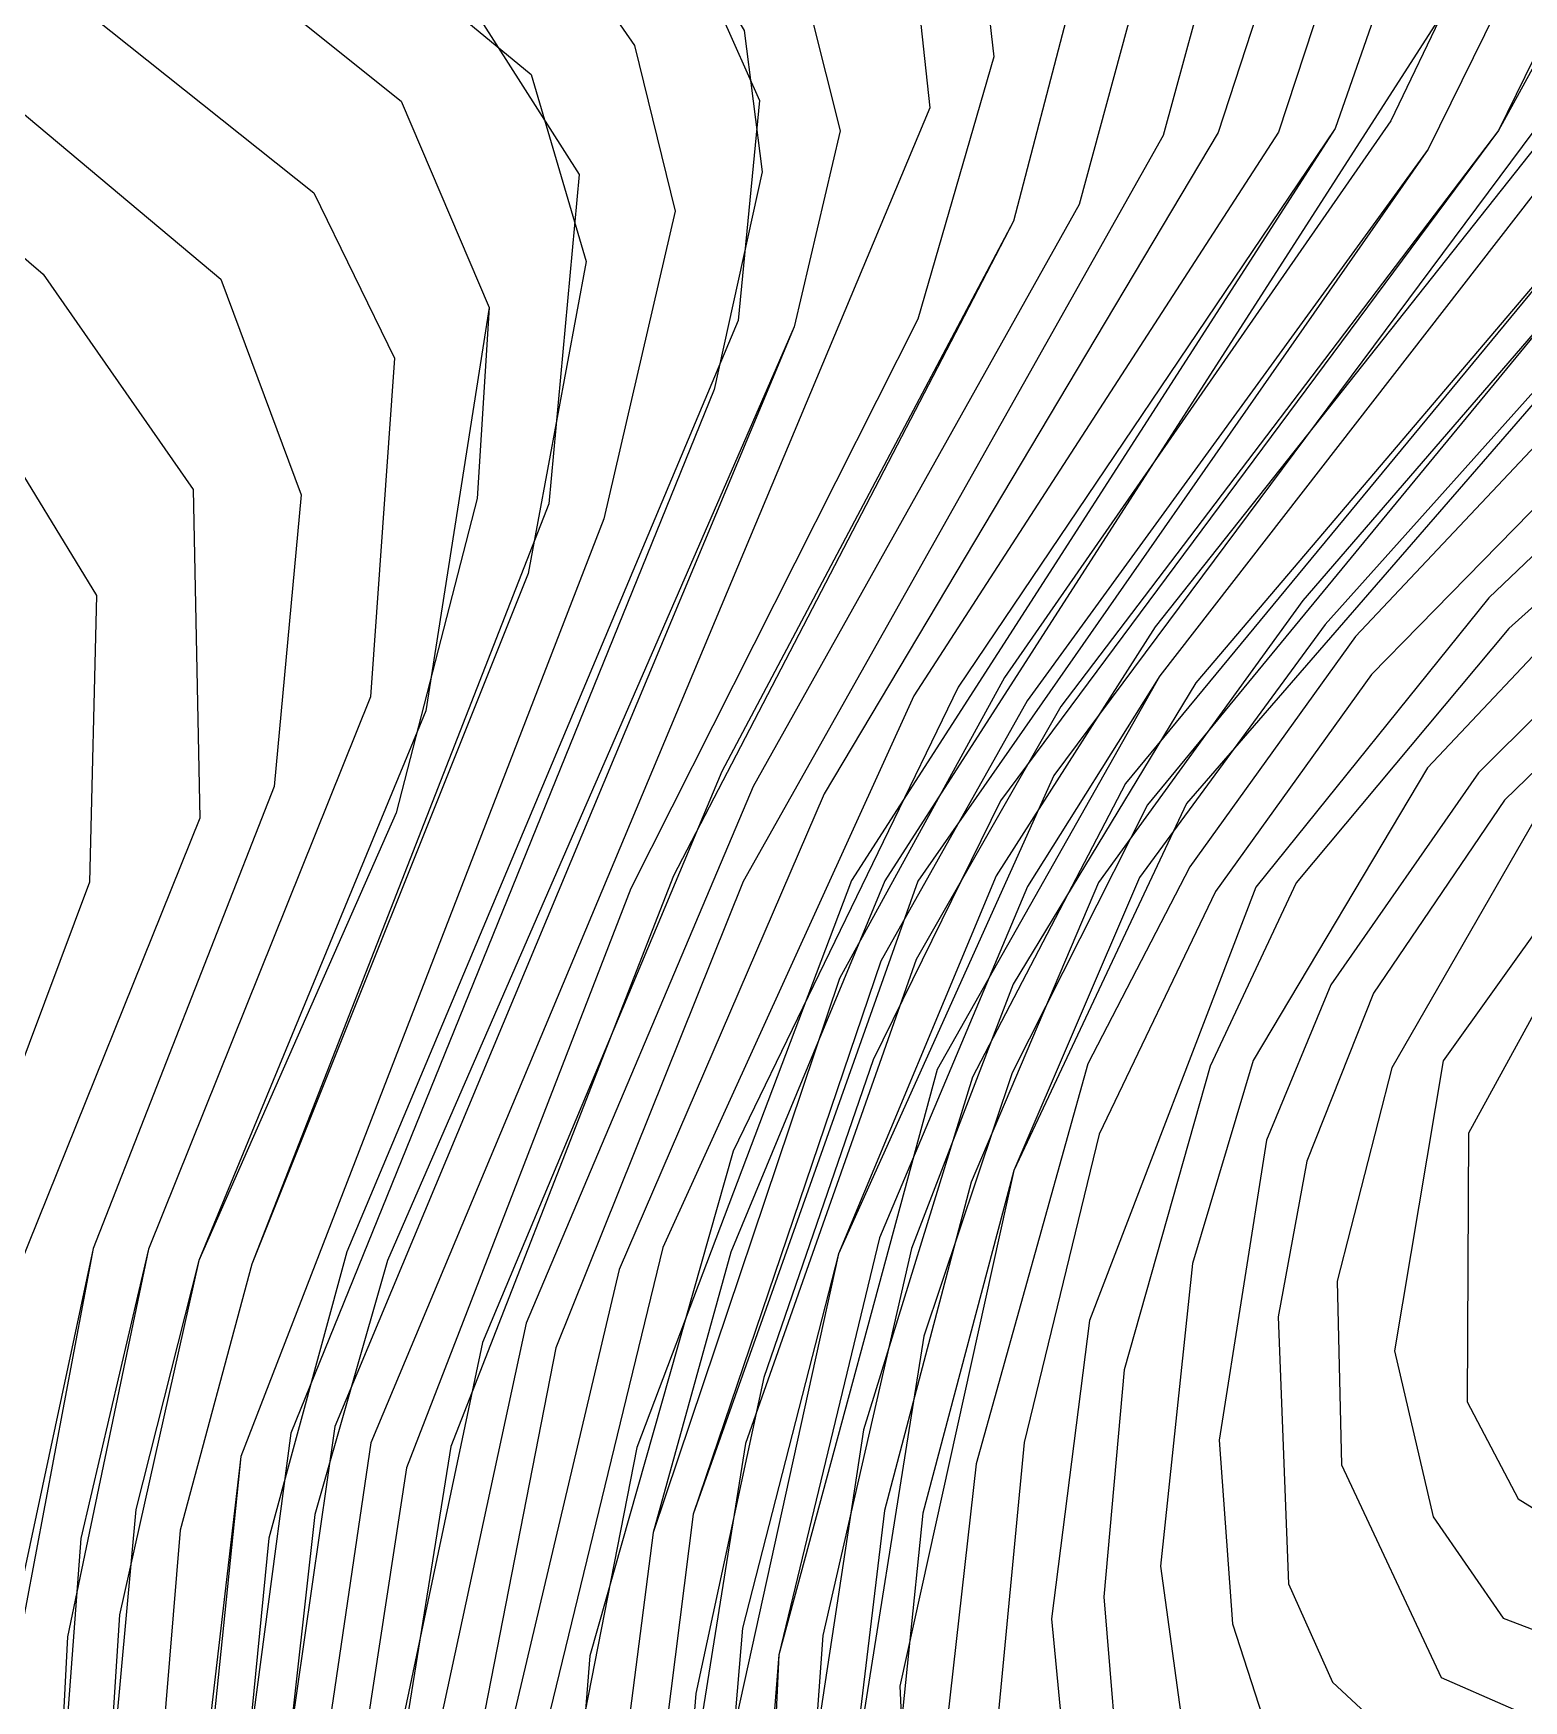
# Model space of a CAD drawing. Extents: x 104.513 to 104.5295, y 28.4567 to 28.4663.
# Drawn here: x 104.51449 to 104.515149, y 28.465207 to 28.465945 of the extents above; entities that cross this region are included whole.
import ezdxf

# ---------------------------------------------------------------- set-up
doc = ezdxf.new("R2010")
doc.units = 0
doc.header["$MEASUREMENT"] = 0
for name, color, linetype in [('Contour_Line_Intermediate', 7, 'Continuous'), ('Contour_Line_Major', 7, 'Continuous'), ('Contour_Line_Minor', 7, 'Continuous'), ('Iso-height_Area', 7, 'Continuous')]:
    doc.layers.add(name, color=color, linetype=linetype)

msp = doc.modelspace()

# ---------------------------------------------------------------- linework, layer by layer
at = {"layer": 'Contour_Line_Intermediate', "color": 0}
for points in [[(104.51469404, 28.46631454, 465), (104.51475048, 28.46622695, 465), (104.51490689, 28.46608824, 465), (104.5149386, 28.46603106, 465), (104.51494751, 28.46595387, 465), (104.5149234, 28.4658619, 465), (104.51477288, 28.46557207, 465), (104.51467438, 28.46531945, 465), (104.51463582, 28.46507917, 465), (104.51464975, 28.46492892, 465), (104.51472861, 28.46479542, 465), (104.51507746, 28.46443778, 465)], [(104.51429717, 28.46600767, 455), (104.51449386, 28.46583836, 455), (104.5145603, 28.46574309, 455), (104.51456319, 28.46559757, 455), (104.51448315, 28.46539861, 455)], [(104.51523997, 28.46598501, 475), (104.51498828, 28.46566052, 475), (104.51492964, 28.46556733, 475), (104.51486404, 28.46541178, 475), (104.5148196, 28.46522717, 475), (104.51481171, 28.46506025, 475), (104.51485301, 28.46495242, 475), (104.51488833, 28.46490935, 475), (104.51493592, 28.46488138, 475), (104.51500484, 28.46485431, 475), (104.51508126, 28.46484438, 475), (104.51521859, 28.46487702, 475)], [(104.51522419, 28.46568643, 485), (104.51514076, 28.46560547, 485), (104.51508279, 28.46552006, 485), (104.51505335, 28.46544576, 485), (104.51504058, 28.46537678, 485), (104.51504515, 28.4652586, 485), (104.51506459, 28.46521504, 485), (104.51511477, 28.4651685, 485), (104.5151591, 28.46515522, 485)]]:
    msp.add_polyline3d(points, dxfattribs=at)
at = {"layer": 'Contour_Line_Major', "color": 0}
for points in [[(104.51446618, 28.46631454, 460), (104.51449152, 28.4662206, 460), (104.51452674, 28.46615865, 460), (104.51458499, 28.46609441, 460), (104.51472341, 28.46598609, 460), (104.51475571, 28.46593958, 460), (104.51477358, 28.46586622, 460), (104.5147421, 28.46573003, 460), (104.51458137, 28.46531493, 460), (104.51454988, 28.46500845, 460), (104.51457971, 28.46485676, 460), (104.51461218, 28.46479459, 460), (104.51482353, 28.46451589, 460)], [(104.51499347, 28.46631454, 470), (104.51509527, 28.46614926, 470), (104.51511233, 28.46603605, 470), (104.51506589, 28.46590293, 470), (104.51489887, 28.46565557, 470), (104.51479936, 28.46545013, 470), (104.51473594, 28.46522674, 470), (104.51471896, 28.46501373, 470), (104.51472849, 28.464969, 470), (104.51477764, 28.46487891, 470), (104.51488346, 28.46477685, 470), (104.51504621, 28.46468433, 470), (104.51519215, 28.4646549, 470), (104.51525279, 28.46467084, 470), (104.51529548, 28.46469793, 470), (104.51546671, 28.4648637, 470), (104.51554833, 28.46492074, 470), (104.51572705, 28.46497882, 470), (104.5158935, 28.46498507, 470), (104.51604818, 28.46495628, 470), (104.51614213, 28.46491847, 470), (104.51637757, 28.46478172, 470), (104.51646507, 28.46478047, 470), (104.51654166, 28.46482463, 470)], [(104.51532812, 28.46591243, 480), (104.5150819, 28.46566118, 480), (104.51501287, 28.46556503, 480), (104.51496134, 28.46545773, 480), (104.51492818, 28.46532115, 480), (104.51491567, 28.46518964, 480), (104.51492557, 28.46511258, 480), (104.51495198, 28.46505366, 480), (104.51500137, 28.46501462, 480), (104.51507273, 28.46499651, 480), (104.51512037, 28.46499858, 480), (104.51521362, 28.46502261, 480)]]:
    msp.add_polyline3d(points, dxfattribs=at)
at = {"layer": 'Contour_Line_Minor', "color": 0}
for points in [[(104.51450827, 28.46631454, 461), (104.51452896, 28.46623707, 461), (104.51455692, 28.46619189, 461), (104.51477711, 28.46599152, 461), (104.51481095, 28.46591521, 461), (104.51480161, 28.46581783, 461), (104.51462835, 28.46540555, 461), (104.51459373, 28.46527887, 461), (104.51456782, 28.46501451, 461), (104.51459651, 28.46486539, 461), (104.51464078, 28.46478789, 461), (104.51486106, 28.46450572, 461)], [(104.51455032, 28.46631454, 462), (104.51460662, 28.46619938, 462), (104.51482116, 28.46600353, 462), (104.51484677, 28.46590183, 462), (104.51482635, 28.465815, 462), (104.51464628, 28.46540179, 462), (104.51461407, 28.46528922, 462), (104.51458465, 28.46502465, 462), (104.51461325, 28.46487413, 462), (104.5146716, 28.46477896, 462), (104.51487871, 28.46452089, 462)], [(104.51459616, 28.46631454, 463), (104.51463508, 28.46622878, 463), (104.51485206, 28.46602884, 463), (104.5148806, 28.46596551, 463), (104.51488641, 28.46591204, 463), (104.51463896, 28.46532097, 463), (104.51460276, 28.46507561, 463), (104.51460285, 28.46499246, 463), (104.5146254, 28.46489031, 463), (104.51468752, 28.46478855, 463), (104.51506978, 28.46434914, 463)], [(104.51464296, 28.46631454, 464), (104.5146849, 28.46623407, 464), (104.51488104, 28.46606024, 464), (104.51490597, 28.46601103, 464), (104.51491466, 28.46593461, 464), (104.51488113, 28.46581846, 464), (104.51475401, 28.46556636, 464), (104.51465464, 28.46531001, 464), (104.51461984, 28.4650827, 464), (104.51461953, 28.46499884, 464), (104.51463756, 28.4649065, 464), (104.51469973, 28.46480178, 464), (104.51506944, 28.4643958, 464)], [(104.51474759, 28.46631454, 466), (104.51479356, 28.46624092, 466), (104.51489423, 28.46615652, 466), (104.51495625, 28.46608568, 466), (104.51497518, 28.46604542, 466), (104.51497993, 28.46597052, 466), (104.51495248, 28.46586916, 466), (104.51480818, 28.4656116, 466), (104.51470776, 28.46537394, 466), (104.5146587, 28.4651469, 466), (104.5146522, 28.46501573, 466), (104.5146647, 28.46494082, 466), (104.51469346, 28.46487442, 466), (104.51476357, 28.46478361, 466), (104.51510309, 28.46445848, 466)], [(104.51480387, 28.46631454, 467), (104.51485813, 28.4662362, 467), (104.51497664, 28.4661232, 467), (104.51500598, 28.46606395, 467), (104.5150129, 28.46598468, 467), (104.51498976, 28.46589978, 467), (104.51480369, 28.46556956, 467), (104.51472078, 28.46536309, 467), (104.51467126, 28.46510954, 467), (104.51468049, 28.46494933, 467), (104.51472039, 28.4648642, 467), (104.51479801, 28.46477365, 467), (104.5151314, 28.46448989, 467)], [(104.51486487, 28.46631454, 468), (104.51502592, 28.46611591, 468), (104.51504703, 28.46604595, 468), (104.51504588, 28.46599885, 468), (104.51501399, 28.46590114, 468), (104.51483959, 28.46560828, 468), (104.51474883, 28.4653977, 468), (104.51469307, 28.4651618, 468), (104.5146851, 28.46503521, 468), (104.51469627, 28.46495785, 468), (104.51472981, 28.4648816, 468), (104.51480861, 28.46478929, 468), (104.51494846, 28.46467055, 468), (104.51511922, 28.4645629, 468)], [(104.51492834, 28.46631454, 469), (104.51505308, 28.46615065, 469), (104.51507378, 28.46609742, 469), (104.51507919, 28.466018, 469), (104.51504075, 28.46590132, 469), (104.51487932, 28.46565176, 469), (104.5147682, 28.46540753, 469), (104.51471024, 28.46516911, 469), (104.51470155, 28.46504495, 469), (104.51471005, 28.4649722, 469), (104.51476408, 28.46486661, 469), (104.51488921, 28.4647443, 469), (104.51504045, 28.46464951, 469), (104.51522627, 28.46458115, 469)], [(104.51505895, 28.46631454, 471), (104.51513777, 28.46615401, 471), (104.51514756, 28.46609085, 471), (104.51514033, 28.46601026, 471), (104.51509045, 28.46590633, 471), (104.51491939, 28.46565982, 471), (104.5148464, 28.46552657, 471), (104.51476392, 28.46528139, 471), (104.51473578, 28.46506231, 471), (104.51475916, 28.46494714, 471), (104.51479012, 28.46489257, 471), (104.51485178, 28.46482918, 471), (104.514998, 28.46473676, 471), (104.51513733, 28.46470374, 471), (104.51522246, 28.46471735, 471)], [(104.51448744, 28.46613169, 459), (104.51454844, 28.46605986, 459), (104.51468773, 28.46595053, 459), (104.51473122, 28.46588257, 459), (104.51471768, 28.46573674, 459), (104.51458622, 28.46540013, 459), (104.51455452, 28.46528233, 459), (104.51453087, 28.46499683, 459), (104.51456535, 28.46484005, 459), (104.51461581, 28.46475458, 459), (104.51480779, 28.46449823, 459)], [(104.51448734, 28.46604707, 458), (104.51465232, 28.46591503, 458), (104.51469128, 28.46582356, 458), (104.51466323, 28.46564514, 458), (104.51456285, 28.46540173, 458), (104.51452763, 28.4652449, 458), (104.51451119, 28.46498912, 458), (104.51454245, 28.46484158, 458), (104.51459689, 28.4647437, 458), (104.51479212, 28.46448125, 458)], [(104.51520418, 28.46603662, 473), (104.51513813, 28.46590202, 473), (104.51494446, 28.46564705, 473), (104.51488036, 28.46553497, 473), (104.51480479, 28.46532072, 473), (104.51477289, 28.46512103, 473), (104.51478128, 28.46500046, 473), (104.51483496, 28.46490226, 473), (104.51495579, 28.46481416, 473), (104.51509311, 28.46478034, 473), (104.51521912, 28.46480361, 473)], [(104.51517175, 28.46602534, 472), (104.51510699, 28.46589377, 472), (104.51492954, 28.46564952, 472), (104.51486465, 28.46553431, 472), (104.51478168, 28.46528948, 472), (104.51475395, 28.4650695, 472), (104.51476464, 28.46499065, 472), (104.51479085, 28.46492495, 472), (104.5148694, 28.46484032, 472), (104.51500238, 28.46476653, 472), (104.51512206, 28.46474056, 472), (104.51525223, 28.46477974, 472)], [(104.51606758, 28.46548676, 486), (104.51605689, 28.465558, 486), (104.51602846, 28.46558677, 486), (104.51587419, 28.46564842, 486), (104.51583008, 28.46568698, 486), (104.51580448, 28.46575685, 486), (104.51583244, 28.46593794, 486), (104.51583228, 28.46597609, 486), (104.51581676, 28.46600134, 486), (104.51579031, 28.46601586, 486), (104.51570673, 28.46601228, 486), (104.51563854, 28.46598749, 486), (104.51549712, 28.46583684, 486), (104.51525808, 28.46569009, 486), (104.51515437, 28.46559732, 486), (104.51509091, 28.46548696, 486), (104.51506669, 28.46539253, 486), (104.51506857, 28.4653113, 486), (104.51511283, 28.46521713, 486), (104.51517203, 28.46519118, 486), (104.51525567, 28.4651925, 486), (104.51582704, 28.46533314, 486), (104.5160007, 28.46540963, 486), (104.51606758, 28.46548676, 486)], [(104.51439286, 28.4659868, 456), (104.51457248, 28.46583621, 456), (104.51460814, 28.46574065, 456), (104.51459612, 28.46561159, 456), (104.51451595, 28.46540705, 456), (104.51448171, 28.46522526, 456)], [(104.51447444, 28.46598541, 457), (104.5146137, 28.46587444, 457), (104.51464947, 28.46580116, 457), (104.51463878, 28.46565131, 457), (104.5145405, 28.46540678, 457), (104.51450467, 28.46523508, 457), (104.51449152, 28.46498142, 457), (104.51452363, 28.46483006, 457), (104.51456358, 28.46475228, 457), (104.51477648, 28.4644645, 457)], [(104.51529509, 28.46598295, 477), (104.5149827, 28.46560346, 477), (104.5149228, 28.46548487, 477), (104.51488367, 28.46536819, 477), (104.51485027, 28.46515756, 477), (104.51487385, 28.4650076, 477), (104.51490118, 28.46497032, 477), (104.51495948, 28.46492994, 477), (104.51507122, 28.46490357, 477), (104.51513345, 28.46490985, 477), (104.51521329, 28.46493839, 477)], [(104.51529543, 28.46594467, 478), (104.51500009, 28.46560398, 478), (104.51492356, 28.46544152, 478), (104.51487318, 28.46521329, 478), (104.51488024, 28.46506261, 478), (104.51490489, 28.46501213, 478), (104.51494718, 28.46497074, 478), (104.51500812, 28.46494383, 478), (104.51508643, 28.46493623, 478), (104.51521908, 28.46496892, 478)], [(104.51530972, 28.46592721, 479), (104.5150749, 28.46567805, 479), (104.51500148, 28.46557597, 479), (104.51495639, 28.46548884, 479), (104.51490697, 28.46531168, 479), (104.51489155, 28.46517533, 479), (104.51489939, 28.46509851, 479), (104.51493034, 28.4650317, 479), (104.5149688, 28.46499012, 479), (104.51502342, 28.46497193, 479), (104.51510445, 28.46496768, 479), (104.51521613, 28.464995, 479)], [(104.51516689, 28.46591039, 474), (104.51498609, 28.46568227, 474), (104.51491578, 28.46557208, 474), (104.51484589, 28.46540464, 474), (104.51479411, 28.46516932, 474), (104.51479751, 28.46501104, 474), (104.51485294, 28.46491541, 474), (104.51489599, 28.4648768, 474), (104.51498053, 28.46483146, 474), (104.51510799, 28.46481226, 474), (104.51521599, 28.46483971, 474)], [(104.51534694, 28.46589828, 481), (104.51513387, 28.4656951, 481), (104.5150307, 28.46556696, 481), (104.51495711, 28.46537511, 481), (104.51494031, 28.46524315, 481), (104.51495132, 28.46512774, 481), (104.51497319, 28.46507726, 481), (104.51501808, 28.46504599, 481), (104.51513412, 28.46503032, 481), (104.51522154, 28.46505173, 481)], [(104.51520581, 28.46589479, 476), (104.51497298, 28.46561288, 476), (104.51490526, 28.46548285, 476), (104.51485696, 28.46532684, 476), (104.51482996, 28.46514926, 476), (104.51483335, 28.46506815, 476), (104.51485382, 28.46499686, 476), (104.51488814, 28.46494711, 476), (104.51493371, 28.46491121, 476), (104.51505609, 28.46487537, 476), (104.51514418, 28.46488387, 476), (104.51521741, 28.46490734, 476)], [(104.51536787, 28.46588359, 482), (104.5151427, 28.46568149, 482), (104.51504852, 28.46556889, 482), (104.51501052, 28.46548776, 482), (104.51497238, 28.46535334, 482), (104.51496336, 28.46525287, 482), (104.5149712, 28.46515815, 482), (104.51500134, 28.46510844, 482), (104.51504677, 28.46506928, 482), (104.51514661, 28.46506179, 482), (104.51521665, 28.46507523, 482)], [(104.51599673, 28.46548676, 487), (104.51596443, 28.46553799, 487), (104.51580433, 28.46557448, 487), (104.5157272, 28.46562818, 487), (104.51569996, 28.46567008, 487), (104.51565899, 28.46583789, 487), (104.51538302, 28.46573486, 487), (104.51520839, 28.46562268, 487), (104.51511369, 28.46549009, 487), (104.51509213, 28.46536175, 487), (104.51510918, 28.46528825, 487), (104.51514024, 28.46524337, 487), (104.51519222, 28.46522355, 487), (104.51527138, 28.46522173, 487), (104.51574614, 28.46533756, 487), (104.51592109, 28.46541029, 487), (104.51599673, 28.46548676, 487)], [(104.51445426, 28.4657994, 454), (104.51451752, 28.46569611, 454), (104.5145144, 28.46556929, 454), (104.5144545, 28.4654094, 454)], [(104.51584838, 28.46545557, 488), (104.51581494, 28.46549992, 488), (104.51567294, 28.46557269, 488), (104.51557872, 28.46568251, 488), (104.51551977, 28.46571347, 488), (104.51543775, 28.46571502, 488), (104.51530198, 28.46566803, 488), (104.51518231, 28.46556289, 488), (104.51512489, 28.46545814, 488), (104.51512424, 28.4653392, 488), (104.51514685, 28.46529623, 488), (104.51520837, 28.46525811, 488), (104.51532583, 28.46525547, 488), (104.5155975, 28.46531935, 488), (104.51579967, 28.46539114, 488), (104.51582895, 28.46541149, 488), (104.51584838, 28.46545557, 488)], [(104.51521279, 28.46570065, 484), (104.51512928, 28.46561759, 484), (104.51506396, 28.46552372, 484), (104.51503537, 28.46545504, 484), (104.51501451, 28.46532223, 484), (104.51502037, 28.46524086, 484), (104.51504193, 28.46517428, 484), (104.51507025, 28.46514541, 484), (104.51513815, 28.46512605, 484), (104.5152263, 28.46513336, 484)], [(104.51517301, 28.46569008, 483), (104.51510666, 28.46561989, 483), (104.51502951, 28.46549033, 483), (104.51500274, 28.46540039, 483), (104.51498844, 28.4652664, 483), (104.51499899, 28.46519007, 483), (104.51502904, 28.46513158, 483), (104.51508418, 28.4650985, 483), (104.51521177, 28.46510225, 483)]]:
    msp.add_polyline3d(points, dxfattribs=at)
at = {"layer": 'Iso-height_Area', "color": 0}
for points in [[(104.51693054, 28.46631454, 461), (104.51464151, 28.46631454, 461), (104.51453437, 28.46629845, 461), (104.51452345, 28.46627237, 461), (104.51454125, 28.46621519, 461), (104.51461629, 28.46612826, 461), (104.51477711, 28.46599152, 461), (104.51480418, 28.4659463, 461), (104.51481213, 28.46588365, 461), (104.51479098, 28.4657873, 461), (104.5146035, 28.46532534, 461), (104.51456858, 28.46506145, 461), (104.51458382, 28.46490244, 461), (104.51465821, 28.46476428, 461), (104.51486106, 28.46450572, 461)], [(104.5168972, 28.46631454, 462), (104.51464571, 28.46631454, 462), (104.51455419, 28.466303, 462), (104.51460662, 28.46619938, 462), (104.51482116, 28.46600353, 462), (104.51484677, 28.46590183, 462), (104.51482635, 28.465815, 462), (104.51462301, 28.46532825, 462), (104.51458567, 28.46506853, 462), (104.51460098, 28.46490831, 462), (104.5146716, 28.46477896, 462), (104.51487871, 28.46452089, 462)], [(104.51686343, 28.46631454, 463), (104.5147248, 28.46631454, 463), (104.5146224, 28.46629995, 463), (104.51461493, 28.46627663, 463), (104.51463508, 28.46622878, 463), (104.51485206, 28.46602884, 463), (104.5148806, 28.46596551, 463), (104.51488641, 28.46591204, 463), (104.51463896, 28.46532097, 463), (104.51460276, 28.46507561, 463), (104.51461597, 28.464918, 463), (104.51468752, 28.46478855, 463), (104.51506978, 28.46434914, 463)], [(104.51682854, 28.46631454, 464), (104.51480397, 28.46631454, 464), (104.51468365, 28.46629563, 464), (104.51467489, 28.46626664, 464), (104.51470377, 28.46621571, 464), (104.51488104, 28.46606024, 464), (104.51490597, 28.46601103, 464), (104.51491466, 28.46593461, 464), (104.51488113, 28.46581846, 464), (104.51475401, 28.46556636, 464), (104.51465464, 28.46531001, 464), (104.51461984, 28.4650827, 464), (104.51463095, 28.4649277, 464), (104.51469973, 28.46480178, 464), (104.51506944, 28.4643958, 464)], [(104.51679364, 28.46631454, 465), (104.51471467, 28.46630594, 465), (104.51471889, 28.46626872, 465), (104.51475048, 28.46622695, 465), (104.51490689, 28.46608824, 465), (104.5149386, 28.46603106, 465), (104.51494751, 28.46595387, 465), (104.5149234, 28.4658619, 465), (104.5147943, 28.46561816, 465), (104.51468833, 28.46536541, 465), (104.51464229, 28.46514727, 465), (104.514641, 28.46496021, 465), (104.51466148, 28.46489925, 465), (104.51471194, 28.46481502, 465), (104.51507746, 28.46443778, 465)], [(104.51675665, 28.46631454, 466), (104.51488894, 28.46631454, 466), (104.51478196, 28.46629924, 466), (104.51477723, 28.46627548, 466), (104.51480288, 28.46623134, 466), (104.51489423, 28.46615652, 466), (104.51495625, 28.46608568, 466), (104.51497518, 28.46604542, 466), (104.51497993, 28.46597052, 466), (104.51495248, 28.46586916, 466), (104.51480818, 28.4656116, 466), (104.51470776, 28.46537394, 466), (104.5146587, 28.4651469, 466), (104.5146522, 28.46501573, 466), (104.5146647, 28.46494082, 466), (104.51469346, 28.46487442, 466), (104.51476357, 28.46478361, 466), (104.51510309, 28.46445848, 466)], [(104.51671944, 28.46631454, 467), (104.51496906, 28.46631454, 467), (104.51484909, 28.46629645, 467), (104.51484366, 28.46626893, 467), (104.51485522, 28.46624239, 467), (104.51496257, 28.46614202, 467), (104.51499322, 28.46609595, 467), (104.5150129, 28.46598468, 467), (104.51498976, 28.46589978, 467), (104.51480369, 28.46556956, 467), (104.51472078, 28.46536309, 467), (104.51467126, 28.46510954, 467), (104.51468049, 28.46494933, 467), (104.51472039, 28.4648642, 467), (104.51479801, 28.46477365, 467), (104.51514527, 28.46447195, 467)], [(104.51667982, 28.46631454, 468), (104.51488343, 28.4663088, 468), (104.51488923, 28.46627862, 468), (104.51502592, 28.46611591, 468), (104.51504703, 28.46604595, 468), (104.51504588, 28.46599885, 468), (104.51501399, 28.46590114, 468), (104.51483959, 28.46560828, 468), (104.51474883, 28.4653977, 468), (104.51469307, 28.4651618, 468), (104.5146851, 28.46503521, 468), (104.51469627, 28.46495785, 468), (104.51472981, 28.4648816, 468), (104.51480861, 28.46478929, 468), (104.51494846, 28.46467055, 468), (104.51511922, 28.4645629, 468)], [(104.51663905, 28.46631454, 469), (104.51505601, 28.46631454, 469), (104.51495627, 28.4663036, 469), (104.51496315, 28.46626191, 469), (104.51506269, 28.46613083, 469), (104.51507919, 28.466018, 469), (104.51504075, 28.46590132, 469), (104.51487932, 28.46565176, 469), (104.5147682, 28.46540753, 469), (104.51471024, 28.46516911, 469), (104.51470155, 28.46504495, 469), (104.51471005, 28.4649722, 469), (104.51476408, 28.46486661, 469), (104.51488921, 28.4647443, 469), (104.51504045, 28.46464951, 469), (104.51522627, 28.46458115, 469)], [(104.5165358, 28.46631454, 470), (104.51513702, 28.46631454, 470), (104.51502867, 28.46629926, 470), (104.51503362, 28.46624739, 470), (104.51510779, 28.46611585, 470), (104.51511233, 28.46603605, 470), (104.51506589, 28.46590293, 470), (104.51485176, 28.46557001, 470), (104.51475674, 28.46531893, 470), (104.51472366, 28.46515024, 470), (104.51471896, 28.46501373, 470), (104.51472849, 28.464969, 470), (104.51477764, 28.46487891, 470), (104.51485795, 28.46479763, 470), (104.5149546, 28.46472925, 470), (104.51504621, 28.46468433, 470), (104.51515719, 28.46465565, 470)], [(104.51521807, 28.46631454, 471), (104.51509901, 28.46629646, 471), (104.51509021, 28.46626805, 471), (104.51509793, 28.46623594, 471), (104.51514371, 28.46613051, 471), (104.51514638, 28.46605349, 471), (104.51513222, 28.46598342, 471), (104.51486643, 28.46556982, 471), (104.51479831, 28.46540542, 471), (104.51476392, 28.46528139, 471), (104.51473578, 28.46506231, 471), (104.51474619, 28.46498429, 471), (104.51479012, 28.46489257, 471), (104.51487264, 28.46481163, 471), (104.51495416, 28.46475811, 471), (104.51505956, 28.46471527, 471), (104.51513733, 28.46470374, 471), (104.51522246, 28.46471735, 471)], [(104.51448095, 28.46624846, 460), (104.51452674, 28.46615865, 460), (104.51458499, 28.46609441, 460), (104.51472341, 28.46598609, 460), (104.51475571, 28.46593958, 460), (104.51477358, 28.46586622, 460), (104.5147421, 28.46573003, 460), (104.51458137, 28.46531493, 460), (104.51455059, 28.46505024, 460), (104.5145672, 28.46489227, 460), (104.51464488, 28.46474951, 460), (104.51484235, 28.46449278, 460)], [(104.51447424, 28.46615133, 459), (104.51454844, 28.46605986, 459), (104.51470995, 28.46592673, 459), (104.51473424, 28.46584399, 459), (104.51470858, 28.46570591, 459), (104.51458622, 28.46540013, 459), (104.51455452, 28.46528233, 459), (104.51453087, 28.46499683, 459), (104.51455509, 28.46486638, 459), (104.51459637, 28.4647822, 459), (104.51480779, 28.46449823, 459)], [(104.51448734, 28.46604707, 458), (104.51465232, 28.46591503, 458), (104.51469128, 28.46582356, 458), (104.51468598, 28.46573911, 458), (104.51465013, 28.46559989, 458), (104.51456285, 28.46540173, 458), (104.51453491, 28.46529149, 458), (104.51451102, 28.46503011, 458), (104.51453048, 28.4648745, 458), (104.51457845, 28.46477079, 458), (104.51479212, 28.46448125, 458)], [(104.51517175, 28.46602534, 472), (104.51510699, 28.46589377, 472), (104.5148811, 28.46556963, 472), (104.51478168, 28.46528948, 472), (104.51475395, 28.4650695, 472), (104.51476464, 28.46499065, 472), (104.5148026, 28.46490624, 472), (104.51488735, 28.46482563, 472), (104.51496864, 28.46478051, 472), (104.51503906, 28.4647539, 472), (104.51514308, 28.46474117, 472), (104.51525223, 28.46477974, 472)], [(104.51429717, 28.46600767, 455), (104.51449386, 28.46583836, 455), (104.5145603, 28.46574309, 455), (104.51456319, 28.46559757, 455), (104.51448315, 28.46539861, 455)], [(104.51439286, 28.4659868, 456), (104.51457248, 28.46583621, 456), (104.51460814, 28.46574065, 456), (104.51459612, 28.46561159, 456), (104.51451595, 28.46540705, 456), (104.51448523, 28.46526252, 456)], [(104.51447444, 28.46598541, 457), (104.5146137, 28.46587444, 457), (104.51464947, 28.46580116, 457), (104.51463878, 28.46565131, 457), (104.5145405, 28.46540678, 457), (104.51451057, 28.46527871, 457), (104.51449104, 28.46501799, 457), (104.51451094, 28.46486407, 457), (104.51456358, 28.46475228, 457), (104.51475671, 28.46449056, 457)], [(104.51518387, 28.46598556, 473), (104.51513813, 28.46590202, 473), (104.51491766, 28.46560521, 473), (104.51486134, 28.4654906, 473), (104.51481293, 28.46534994, 473), (104.51478273, 28.46521005, 473), (104.51477212, 28.46507668, 473), (104.51478128, 28.46500046, 473), (104.51481743, 28.46492336, 473), (104.51488313, 28.4648584, 473), (104.51495579, 28.46481416, 473), (104.51505268, 28.46478336, 473), (104.51513508, 28.46478099, 473), (104.51521912, 28.46480361, 473)], [(104.51521445, 28.46598347, 474), (104.51494128, 28.46561646, 474), (104.51484589, 28.46540464, 474), (104.51480345, 28.46523903, 474), (104.51479029, 28.46508386, 474), (104.51480362, 28.46498963, 474), (104.51485294, 28.46491541, 474), (104.51489599, 28.4648768, 474), (104.51498053, 28.46483146, 474), (104.51506669, 28.4648123, 474), (104.51514114, 28.46481569, 474), (104.51525323, 28.4648592, 474)], [(104.51523997, 28.46598501, 475), (104.51498828, 28.46566052, 475), (104.51488966, 28.46548624, 475), (104.5148196, 28.46522717, 475), (104.51480887, 28.46509298, 475), (104.51482028, 28.46501815, 475), (104.51485301, 28.46495242, 475), (104.51490578, 28.4648971, 475), (104.51500484, 28.46485431, 475), (104.51508126, 28.46484438, 475), (104.51521859, 28.46487702, 475)], [(104.51527604, 28.46595377, 477), (104.51505155, 28.46569386, 477), (104.51496106, 28.46556901, 477), (104.5149047, 28.46543647, 477), (104.51486635, 28.46529112, 477), (104.51485027, 28.46515756, 477), (104.51486264, 28.46504075, 477), (104.5148846, 28.46498797, 477), (104.51495948, 28.46492994, 477), (104.51504391, 28.4649048, 477), (104.51513345, 28.46490985, 477), (104.51526012, 28.46496051, 477)], [(104.51529543, 28.46594467, 478), (104.51506134, 28.46568326, 478), (104.51497917, 28.46557126, 478), (104.51492356, 28.46544152, 478), (104.51488337, 28.46528987, 478), (104.51487059, 28.46516587, 478), (104.51488024, 28.46506261, 478), (104.51492345, 28.46499042, 478), (104.51497491, 28.46495547, 478), (104.51504727, 28.46493653, 478), (104.51513206, 28.46494162, 478), (104.51521908, 28.46496892, 478)], [(104.51530972, 28.46592721, 479), (104.5150749, 28.46567805, 479), (104.51500148, 28.46557597, 479), (104.51495639, 28.46548884, 479), (104.51490697, 28.46531168, 479), (104.51489155, 28.46517533, 479), (104.51489939, 28.46509851, 479), (104.51493034, 28.4650317, 479), (104.5149688, 28.46499012, 479), (104.51502342, 28.46497193, 479), (104.51510445, 28.46496768, 479), (104.51521613, 28.464995, 479)], [(104.51532812, 28.46591243, 480), (104.5150819, 28.46566118, 480), (104.51501287, 28.46556503, 480), (104.51496134, 28.46545773, 480), (104.51492818, 28.46532115, 480), (104.51491567, 28.46518964, 480), (104.51492557, 28.46511258, 480), (104.51495198, 28.46505366, 480), (104.51500137, 28.46501462, 480), (104.51507273, 28.46499651, 480), (104.51512037, 28.46499858, 480), (104.51521362, 28.46502261, 480)], [(104.51534694, 28.46589828, 481), (104.51513387, 28.4656951, 481), (104.5150307, 28.46556696, 481), (104.51495711, 28.46537511, 481), (104.51494031, 28.46524315, 481), (104.51495132, 28.46512774, 481), (104.51497319, 28.46507726, 481), (104.51501808, 28.46504599, 481), (104.51513412, 28.46503032, 481), (104.51522154, 28.46505173, 481)], [(104.51520581, 28.46589479, 476), (104.51500421, 28.46565749, 476), (104.5149233, 28.46552408, 476), (104.51487821, 28.46540698, 476), (104.51483904, 28.46523573, 476), (104.51482957, 28.46510517, 476), (104.51484146, 28.46502945, 476), (104.5148688, 28.46497019, 476), (104.51493371, 28.46491121, 476), (104.51501936, 28.46488056, 476), (104.51510193, 28.46487751, 476), (104.51521741, 28.46490734, 476)], [(104.51536787, 28.46588359, 482), (104.5151427, 28.46568149, 482), (104.51504852, 28.46556889, 482), (104.51501052, 28.46548776, 482), (104.51497238, 28.46535334, 482), (104.51496336, 28.46525287, 482), (104.5149712, 28.46515815, 482), (104.51500134, 28.46510844, 482), (104.51504677, 28.46506928, 482), (104.51514661, 28.46506179, 482), (104.51521665, 28.46507523, 482)], [(104.51445426, 28.4657994, 454), (104.51451752, 28.46569611, 454), (104.5145144, 28.46556929, 454), (104.5144545, 28.4654094, 454)], [(104.51521279, 28.46570065, 484), (104.51512928, 28.46561759, 484), (104.51506396, 28.46552372, 484), (104.51503537, 28.46545504, 484), (104.51501451, 28.46532223, 484), (104.51502037, 28.46524086, 484), (104.51504193, 28.46517428, 484), (104.51507025, 28.46514541, 484), (104.51513815, 28.46512605, 484), (104.5152263, 28.46513336, 484)], [(104.51517301, 28.46569008, 483), (104.51510666, 28.46561989, 483), (104.51502951, 28.46549033, 483), (104.51500274, 28.46540039, 483), (104.51498844, 28.4652664, 483), (104.51499899, 28.46519007, 483), (104.51502904, 28.46513158, 483), (104.51508418, 28.4650985, 483), (104.51521177, 28.46510225, 483)], [(104.51522419, 28.46568643, 485), (104.51514076, 28.46560547, 485), (104.51508279, 28.46552006, 485), (104.51505335, 28.46544576, 485), (104.51504058, 28.46537678, 485), (104.51504515, 28.4652586, 485), (104.51506459, 28.46521504, 485), (104.51511477, 28.4651685, 485), (104.5151591, 28.46515522, 485)]]:
    msp.add_polyline3d(points, dxfattribs=at)
for points in [[(104.51606758, 28.46548676, 486), (104.51605689, 28.465558, 486), (104.51602846, 28.46558677, 486), (104.51587419, 28.46564842, 486), (104.51583008, 28.46568698, 486), (104.51580448, 28.46575685, 486), (104.51583244, 28.46593794, 486), (104.51583228, 28.46597609, 486), (104.51581676, 28.46600134, 486), (104.51579031, 28.46601586, 486), (104.51570673, 28.46601228, 486), (104.51563854, 28.46598749, 486), (104.51549712, 28.46583684, 486), (104.51525808, 28.46569009, 486), (104.51515437, 28.46559732, 486), (104.51509091, 28.46548696, 486), (104.51506669, 28.46539253, 486), (104.51506857, 28.4653113, 486), (104.51511283, 28.46521713, 486), (104.51517203, 28.46519118, 486), (104.51525567, 28.4651925, 486), (104.51582704, 28.46533314, 486), (104.5160007, 28.46540963, 486), (104.51606758, 28.46548676, 486)], [(104.51599673, 28.46548676, 487), (104.51596443, 28.46553799, 487), (104.51580433, 28.46557448, 487), (104.5157272, 28.46562818, 487), (104.51569996, 28.46567008, 487), (104.51565899, 28.46583789, 487), (104.51538302, 28.46573486, 487), (104.51520839, 28.46562268, 487), (104.51511369, 28.46549009, 487), (104.51509213, 28.46536175, 487), (104.51510918, 28.46528825, 487), (104.51514024, 28.46524337, 487), (104.51519222, 28.46522355, 487), (104.51527138, 28.46522173, 487), (104.51574614, 28.46533756, 487), (104.51592109, 28.46541029, 487), (104.51599673, 28.46548676, 487)], [(104.51584838, 28.46545557, 488), (104.51581494, 28.46549992, 488), (104.51567294, 28.46557269, 488), (104.51557872, 28.46568251, 488), (104.51551977, 28.46571347, 488), (104.51543775, 28.46571502, 488), (104.51530198, 28.46566803, 488), (104.51518231, 28.46556289, 488), (104.51512489, 28.46545814, 488), (104.51512424, 28.4653392, 488), (104.51514685, 28.46529623, 488), (104.51520837, 28.46525811, 488), (104.51532583, 28.46525547, 488), (104.5155975, 28.46531935, 488), (104.51579967, 28.46539114, 488), (104.51582895, 28.46541149, 488), (104.51584838, 28.46545557, 488)]]:
    msp.add_polyline3d(points, close=True, dxfattribs=at)

doc.saveas('drawing.dxf')
